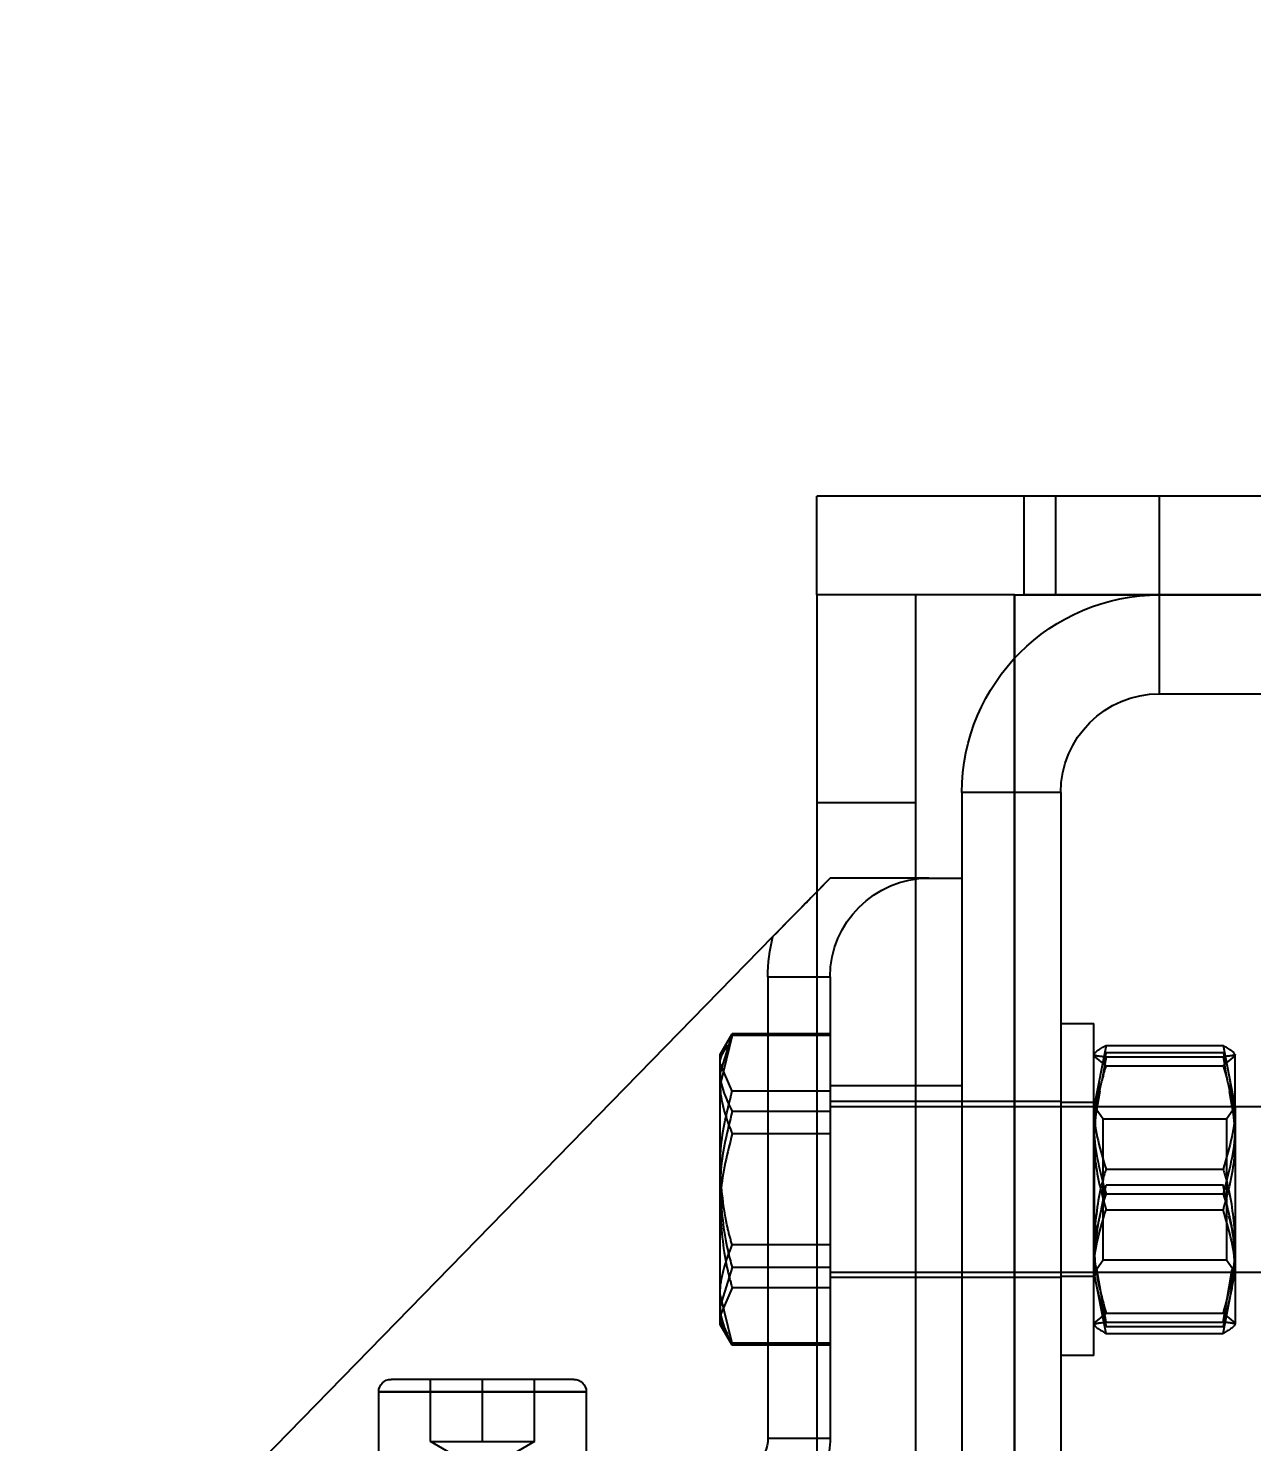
# Model space of a CAD drawing. Header units: metres. Extents: x 0 to 63075, y 0 to 44550.
# Drawn here: x 36960.3 to 37019.2, y 17493.3 to 17561.4 of the extents above; entities that cross this region are included whole.
import ezdxf

# ---------------------------------------------------------------- set-up
doc = ezdxf.new("R2010")
doc.units = ezdxf.units.M
doc.header["$LTSCALE"] = 75
doc.linetypes.add('HIDDEN2', pattern=[4.7625, 3.175, -1.5875])
for name, color, linetype in [('SDM', 7, 'Continuous'), ('SL4', 4, 'Continuous'), ('ST1', 7, 'HIDDEN2')]:
    doc.layers.add(name, color=color, linetype=linetype)
doc.styles.add('ROMANS', font='ROMANS.SHX')
doc.dimstyles.new('75___1-75', dxfattribs={"dimscale": 75, "dimtxt": 2.5, "dimasz": 2, "dimexe": 1.5, "dimexo": 1, "dimgap": 0.5, "dimtad": 1, "dimdec": 0, "dimzin": 12, "dimtxsty": 'ROMANS', "dimcen": 0, "dimclrd": 256, "dimclre": 256, "dimclrt": 3, "dimazin": 3, "dimtfac": 1, "dimtdec": 0, "dimtmove": 0, "dimatfit": 0, "dimfxl": 1, "dimlwd": -1, "dimlwe": -1, "dimarcsym": 0})

# ---------------------------------------------------------------- blocks, each defined once
blk = doc.blocks.new('*D28')
at = {"layer": 'Defpoints', "color": 0, "transparency": 16777216}
for p in [(33880.105, 17728.439), (37150.032, 17728.439), (37007.794, 17285.374)]:
    blk.add_point(p, dxfattribs=at)
at = {"layer": 'SDM', "transparency": 16777216}
for p, q in [((33880.105, 17878.439), (33880.105, 18585.582)), ((37075.032, 17728.439), (33767.605, 17728.439)), ((33880.105, 17285.374), (33880.105, 17728.439)), ((36932.794, 17285.374), (33767.605, 17285.374)), ((33880.105, 17135.374), (33880.105, 16985.374))]:
    blk.add_line(p, q, dxfattribs=at)
for points in [[(33855.105, 17878.439), (33905.105, 17878.439), (33880.105, 17728.439)], [(33855.105, 17135.374), (33905.105, 17135.374), (33880.105, 17285.374)]]:
    blk.add_solid(points, dxfattribs=at)
at = {"layer": 'SDM', "color": 3, "transparency": 16777216, "insert": (33748.855, 18307.01), "char_height": 187.5, "attachment_point": 5, "rotation": 90, "style": 'ROMANS'}
blk.add_mtext('443', dxfattribs=at)
blk = doc.blocks.new('A$C542b401d')
at = {"layer": 'SL4'}
for p, q in [((51.24, 1598.762), (334.76, 1598.762)), ((334.76, 1594), (334.76, 1598.762)), ((334.76, 1598.762), (344.76, 1598.762)), ((344.76, 1594), (344.76, 1598.762)), ((335.237, 1594), (50.763, 1594)), ((51.24, 1594), (334.76, 1594)), ((335.237, 1350), (335.237, 1594)), ((335.237, 1594), (344.763, 1594)), ((344.763, 1594), (344.763, 1350)), ((346.869, 1577.531), (372.29, 1551.509)), ((347.115, 1575.593), (344.763, 1575.593)), ((347.115, 1575.593), (347.115, 1572.856)), ((344.763, 1572.856), (348.834, 1572.856)), ((349.415, 1571.85), (348.834, 1572.856)), ((348.834, 1572.856), (349.415, 1570.979)), ((349.415, 1570.979), (349.415, 1571.85)), ((349.415, 1565.35), (349.415, 1570.979)), ((344.763, 1569.103), (348.834, 1569.103)), ((349.415, 1559.721), (349.415, 1565.35)), ((344.763, 1561.597), (348.834, 1561.597)), ((348.834, 1561.597), (349.415, 1559.721)), ((349.415, 1558.85), (349.415, 1559.721)), ((348.834, 1557.844), (349.415, 1558.85)), ((344.763, 1557.844), (348.834, 1557.844)), ((347.115, 1557.844), (347.115, 1553.362)), ((355.865, 1555.6), (355.865, 1550.2)), ((365.865, 1555.6), (355.865, 1555.6)), ((356.465, 1556.2), (365.265, 1556.2)), ((365.865, 1550.2), (365.865, 1555.6)), ((347.115, 1553.362), (344.763, 1553.362))]:
    blk.add_line(p, q, dxfattribs=at)
for centre, radius, start, end in [((339.358, 1575.593), 7.757, 0, 14.47075), ((356.465, 1555.6), 0.6, 90, 180), ((365.265, 1555.6), 0.6, 0, 90), ((348.878, 1553.362), 1.763, 180, 270)]:
    blk.add_arc(centre, radius, start, end, dxfattribs=at)
for points, knots in [([(344.763, 1579.687), (345.009, 1579.435), (345.748, 1578.679), (346.421, 1577.99), (346.869, 1577.531)], [0, 0, 0, 0, 0.333435, 1, 1, 1, 1]), ([(349.415, 1570.979), (349.414, 1570.935), (349.406, 1570.301), (349.11, 1569.68), (348.834, 1569.103)], [0, 0, 0, 0, 0.0702148, 1, 1, 1, 1]), ([(348.834, 1569.103), (349.069, 1568.165), (349.379, 1566.927), (349.408, 1565.657), (349.415, 1565.35)], [0, 0, 0, 0, 0.758149, 1, 1, 1, 1]), ([(349.415, 1565.35), (349.344, 1564.364), (349.253, 1563.093), (348.911, 1561.871), (348.834, 1561.597)], [0, 0, 0, 0, 0.776287, 1, 1, 1, 1]), ([(349.415, 1559.721), (349.414, 1559.676), (349.406, 1559.043), (349.11, 1558.422), (348.834, 1557.844)], [0, 0, 0, 0, 0.0702148, 1, 1, 1, 1])]:
    blk.add_open_spline(points, degree=3, knots=knots, dxfattribs=at)
at = {"layer": 'ST1'}
for p, q in [((328.24, 1594), (328.24, 1598.762)), ((333.24, 1594), (333.24, 1598.762)), ((334.76, 1594), (334.76, 1598.762)), ((328.24, 1589.237), (328.24, 1594)), ((335.237, 1594), (335.237, 1350)), ((340, 1594), (340, 1350)), ((328.24, 1589.237), (262.765, 1589.237)), ((333.003, 1584.475), (337.765, 1584.475)), ((333.003, 1584.475), (333.003, 1362.762)), ((337.765, 1584.475), (337.765, 1362.762)), ((344.763, 1584), (340, 1584)), ((339.358, 1580.35), (337.765, 1580.35)), ((344.115, 1580.35), (344.763, 1579.687)), ((344.115, 1580.35), (346.869, 1577.531)), ((344.115, 1575.593), (344.115, 1570.35)), ((344.763, 1575.593), (344.115, 1575.593)), ((331.403, 1565.35), (331.403, 1573.35)), ((333.003, 1573.35), (331.403, 1573.35)), ((344.115, 1572.856), (344.763, 1572.856)), ((344.115, 1572.761), (348.834, 1572.761)), ((347.115, 1572.856), (347.115, 1557.844)), ((348.834, 1572.761), (349.415, 1570.393)), ((325.183, 1572.283), (324.603, 1569.305)), ((325.183, 1571.955), (325.006, 1571.374)), ((330.822, 1572.283), (325.183, 1572.283)), ((330.822, 1571.955), (325.183, 1571.955)), ((330.822, 1572.283), (331.403, 1569.305)), ((330.822, 1571.955), (330.999, 1571.374)), ((324.633, 1571.853), (324.603, 1571.847)), ((324.603, 1569.305), (324.603, 1571.85)), ((325.183, 1571.306), (324.603, 1571.795)), ((325.183, 1571.74), (324.98, 1570.583)), ((330.822, 1571.74), (325.183, 1571.74)), ((330.822, 1571.306), (325.183, 1571.306)), ((330.822, 1571.306), (331.403, 1571.795)), ((330.822, 1571.74), (331.025, 1570.583)), ((348.834, 1570.086), (349.415, 1571.423)), ((324.873, 1570.695), (324.603, 1568.76)), ((331.132, 1570.695), (331.403, 1568.76)), ((324.893, 1570.087), (324.603, 1568.437)), ((331.112, 1570.087), (331.403, 1568.437)), ((337.765, 1570.35), (344.115, 1570.35)), ((344.115, 1570.35), (344.115, 1553.362)), ((344.115, 1570.086), (348.834, 1570.086)), ((344.115, 1569.35), (314.806, 1569.35)), ((325.023, 1568.75), (324.603, 1569.35)), ((324.603, 1569.305), (324.603, 1562.86)), ((331.377, 1569.35), (330.957, 1568.75)), ((331.377, 1561.35), (331.377, 1569.35)), ((333.003, 1569.55), (331.403, 1569.55)), ((337.765, 1569.6), (333.003, 1569.6)), ((344.115, 1569.6), (337.765, 1569.6)), ((325.023, 1568.75), (325.023, 1561.95)), ((330.957, 1568.75), (325.023, 1568.75)), ((330.957, 1564.048), (330.957, 1568.75)), ((344.115, 1569.103), (344.763, 1569.103)), ((344.115, 1568.025), (348.834, 1568.025)), ((330.822, 1566.327), (325.183, 1566.327)), ((324.971, 1564.439), (325.183, 1565.566)), ((330.822, 1565.566), (325.183, 1565.566)), ((330.822, 1565.134), (325.183, 1565.134)), ((331.034, 1564.439), (330.822, 1565.566)), ((331.403, 1557.35), (331.403, 1565.35)), ((330.822, 1564.373), (325.183, 1564.373)), ((330.957, 1561.95), (330.957, 1564.048)), ((324.603, 1562.86), (324.603, 1558.905)), ((344.115, 1562.675), (348.834, 1562.675)), ((324.643, 1562.033), (324.603, 1562.263)), ((324.603, 1561.35), (325.023, 1561.95)), ((324.603, 1561.94), (324.642, 1561.192)), ((325.023, 1561.95), (330.957, 1561.95)), ((330.957, 1561.95), (331.377, 1561.35)), ((331.362, 1562.033), (331.403, 1562.263)), ((331.403, 1561.94), (331.363, 1561.192)), ((314.806, 1561.35), (344.115, 1561.35)), ((325.183, 1558.417), (324.603, 1561.395)), ((325.183, 1558.96), (324.736, 1561.506)), ((330.822, 1558.96), (331.269, 1561.506)), ((330.822, 1558.417), (331.403, 1561.395)), ((331.377, 1561.35), (331.403, 1561.35)), ((331.403, 1561.15), (333.003, 1561.15)), ((333.003, 1561.1), (337.765, 1561.1)), ((337.765, 1561.1), (344.115, 1561.1)), ((344.115, 1561.597), (344.763, 1561.597)), ((324.762, 1560.575), (325.183, 1558.745)), ((331.243, 1560.575), (330.822, 1558.745)), ((344.115, 1560.614), (348.834, 1560.614)), ((348.834, 1560.614), (349.415, 1559.277)), ((348.834, 1557.939), (349.415, 1560.307)), ((325.183, 1559.394), (324.603, 1558.905)), ((330.822, 1559.394), (325.183, 1559.394)), ((330.822, 1559.394), (331.403, 1558.905)), ((324.631, 1558.847), (324.603, 1558.853)), ((330.822, 1558.96), (325.183, 1558.96)), ((330.822, 1558.745), (325.183, 1558.745)), ((330.822, 1558.417), (325.183, 1558.417)), ((344.115, 1557.939), (348.834, 1557.939)), ((344.115, 1557.844), (344.763, 1557.844)), ((331.403, 1557.35), (333.003, 1557.35)), ((355.865, 1555.6), (365.865, 1555.6)), ((358.355, 1553.2), (358.355, 1556.2)), ((360.865, 1553.2), (360.865, 1556.2)), ((363.375, 1553.2), (363.375, 1556.2)), ((344.763, 1553.362), (344.115, 1553.362)), ((359.61, 1553.2), (358.355, 1553.2)), ((358.355, 1553.2), (360.865, 1551.751)), ((360.865, 1553.2), (359.61, 1553.2)), ((362.12, 1553.2), (360.865, 1553.2)), ((360.865, 1551.751), (363.375, 1553.2)), ((363.375, 1553.2), (362.12, 1553.2))]:
    blk.add_line(p, q, dxfattribs=at)
for centre, radius, start, end in [((328.24, 1584.475), 9.525, 0, 90), ((328.24, 1584.475), 4.762, 0, 90), ((339.358, 1575.593), 4.757, 0, 90), ((348.878, 1553.362), 4.762, 180, 210.22651)]:
    blk.add_arc(centre, radius, start, end, dxfattribs=at)
for points, knots in [([(339.358, 1580.35), (339.935, 1580.35), (341.088, 1580.35), (342.663, 1580.35), (343.627, 1580.35), (344.115, 1580.35)], [0, 0, 0, 0, 0.3313836, 0.6615319, 1, 1, 1, 1]), ([(324.603, 1571.795), (324.603, 1571.806), (324.611, 1571.971), (324.908, 1572.133), (325.183, 1572.283)], [0, 0, 0, 0, 0.0702148, 1, 1, 1, 1]), ([(331.403, 1571.795), (331.402, 1571.806), (331.394, 1571.971), (331.097, 1572.133), (330.822, 1572.283)], [0, 0, 0, 0, 0.0702148, 1, 1, 1, 1]), ([(349.415, 1571.423), (349.415, 1571.455), (349.411, 1571.754), (349.218, 1572.046), (349.045, 1572.308)], [0, 0, 0, 0, 0.106183, 1, 1, 1, 1]), ([(324.603, 1571.847), (324.603, 1571.845), (324.611, 1571.808), (324.908, 1571.773), (325.183, 1571.74)], [0, 0, 0, 0, 0.070215, 1, 1, 1, 1]), ([(325.183, 1571.306), (325.095, 1571.015), (324.755, 1569.885), (324.668, 1568.711), (324.603, 1567.84)], [0, 0, 0, 0, 0.257551, 1, 1, 1, 1]), ([(331.403, 1571.847), (331.402, 1571.845), (331.394, 1571.808), (331.097, 1571.773), (330.822, 1571.74)], [0, 0, 0, 0, 0.070215, 1, 1, 1, 1]), ([(330.822, 1571.306), (330.91, 1571.015), (331.25, 1569.885), (331.337, 1568.711), (331.403, 1567.84)], [0, 0, 0, 0, 0.257551, 1, 1, 1, 1]), ([(349.415, 1570.393), (349.414, 1570.337), (349.406, 1569.537), (349.11, 1568.753), (348.834, 1568.025)], [0, 0, 0, 0, 0.070215, 1, 1, 1, 1]), ([(349.415, 1566.381), (349.408, 1566.684), (349.379, 1567.938), (349.069, 1569.16), (348.834, 1570.086)], [0, 0, 0, 0, 0.241851, 1, 1, 1, 1]), ([(324.603, 1569.305), (324.603, 1569.234), (324.611, 1568.229), (324.908, 1567.243), (325.183, 1566.327)], [0, 0, 0, 0, 0.070215, 1, 1, 1, 1]), ([(331.403, 1569.305), (331.402, 1569.234), (331.394, 1568.229), (331.097, 1567.243), (330.822, 1566.327)], [0, 0, 0, 0, 0.070215, 1, 1, 1, 1]), ([(324.603, 1568.437), (324.603, 1568.359), (324.611, 1567.243), (324.908, 1566.151), (325.183, 1565.134)], [0, 0, 0, 0, 0.070215, 1, 1, 1, 1]), ([(324.603, 1567.84), (324.611, 1567.525), (324.643, 1566.351), (324.955, 1565.209), (325.183, 1564.373)], [0, 0, 0, 0, 0.2686336, 1, 1, 1, 1]), ([(331.403, 1568.437), (331.402, 1568.359), (331.394, 1567.243), (331.097, 1566.151), (330.822, 1565.134)], [0, 0, 0, 0, 0.070215, 1, 1, 1, 1]), ([(331.403, 1567.84), (331.394, 1567.525), (331.362, 1566.351), (331.05, 1565.209), (330.822, 1564.373)], [0, 0, 0, 0, 0.2686336, 1, 1, 1, 1]), ([(348.834, 1568.025), (349.069, 1567.098), (349.379, 1565.877), (349.408, 1564.623), (349.415, 1564.319)], [0, 0, 0, 0, 0.758149, 1, 1, 1, 1]), ([(325.183, 1566.327), (325.095, 1566.036), (324.755, 1564.906), (324.668, 1563.732), (324.603, 1562.86)], [0, 0, 0, 0, 0.257551, 1, 1, 1, 1]), ([(330.822, 1566.327), (330.91, 1566.036), (331.25, 1564.906), (331.337, 1563.732), (331.403, 1562.86)], [0, 0, 0, 0, 0.257551, 1, 1, 1, 1]), ([(348.834, 1562.675), (348.911, 1562.945), (349.253, 1564.152), (349.344, 1565.407), (349.415, 1566.381)], [0, 0, 0, 0, 0.223713, 1, 1, 1, 1]), ([(325.183, 1565.134), (325.095, 1564.866), (324.755, 1563.825), (324.668, 1562.743), (324.603, 1561.94)], [0, 0, 0, 0, 0.2575513, 1, 1, 1, 1]), ([(330.822, 1565.134), (330.91, 1564.866), (331.25, 1563.825), (331.337, 1562.743), (331.403, 1561.94)], [0, 0, 0, 0, 0.257551, 1, 1, 1, 1]), ([(324.603, 1561.395), (324.603, 1561.466), (324.611, 1562.471), (324.908, 1563.457), (325.183, 1564.373)], [0, 0, 0, 0, 0.070215, 1, 1, 1, 1]), ([(324.603, 1562.263), (324.603, 1562.341), (324.604, 1562.946), (324.762, 1563.539), (324.899, 1564.056)], [0, 0, 0, 0, 0.129461, 1, 1, 1, 1]), ([(331.403, 1561.395), (331.402, 1561.466), (331.394, 1562.471), (331.097, 1563.457), (330.822, 1564.373)], [0, 0, 0, 0, 0.070215, 1, 1, 1, 1]), ([(331.403, 1562.263), (331.402, 1562.341), (331.401, 1562.946), (331.243, 1563.539), (331.106, 1564.056)], [0, 0, 0, 0, 0.129461, 1, 1, 1, 1]), ([(349.415, 1564.319), (349.344, 1563.345), (349.253, 1562.091), (348.911, 1560.884), (348.834, 1560.614)], [0, 0, 0, 0, 0.776287, 1, 1, 1, 1]), ([(324.603, 1562.86), (324.611, 1562.545), (324.643, 1561.372), (324.955, 1560.229), (325.183, 1559.394)], [0, 0, 0, 0, 0.268634, 1, 1, 1, 1]), ([(331.403, 1562.86), (331.394, 1562.545), (331.362, 1561.372), (331.05, 1560.229), (330.822, 1559.394)], [0, 0, 0, 0, 0.268634, 1, 1, 1, 1]), ([(349.415, 1560.307), (349.414, 1560.363), (349.406, 1561.163), (349.11, 1561.947), (348.834, 1562.675)], [0, 0, 0, 0, 0.070215, 1, 1, 1, 1]), ([(349.415, 1559.277), (349.415, 1559.245), (349.411, 1558.946), (349.218, 1558.654), (349.045, 1558.392)], [0, 0, 0, 0, 0.106183, 1, 1, 1, 1]), ([(324.603, 1558.853), (324.603, 1558.855), (324.611, 1558.892), (324.908, 1558.927), (325.183, 1558.96)], [0, 0, 0, 0, 0.070215, 1, 1, 1, 1]), ([(324.603, 1558.905), (324.603, 1558.894), (324.611, 1558.729), (324.908, 1558.567), (325.183, 1558.417)], [0, 0, 0, 0, 0.0702148, 1, 1, 1, 1]), ([(331.403, 1558.853), (331.402, 1558.855), (331.394, 1558.892), (331.097, 1558.927), (330.822, 1558.96)], [0, 0, 0, 0, 0.070215, 1, 1, 1, 1]), ([(331.403, 1558.905), (331.402, 1558.894), (331.394, 1558.729), (331.097, 1558.567), (330.822, 1558.417)], [0, 0, 0, 0, 0.0702148, 1, 1, 1, 1])]:
    blk.add_open_spline(points, degree=3, knots=knots, dxfattribs=at)

msp = doc.modelspace()

# ---------------------------------------------------------------- block references
at = {"layer": 'SDM', "xscale": -1}
msp.add_blockref('A$C542b401d', (37343.032, 15940.136), dxfattribs=at)

# ---------------------------------------------------------------- dimensions: what is measured, and where the dimension line sits
at = {"layer": 'SDM'}
dim = msp.add_linear_dim(base=(33880.105, 17728.439), p1=(37007.794, 17285.374), p2=(37150.032, 17728.439), angle=90, dimstyle='75___1-75', dxfattribs=at)
dim.commit()
dim.dimension.update_dxf_attribs({"geometry": '*D28', "text_midpoint": (33748.855, 18307.01)})

doc.saveas('drawing.dxf')
